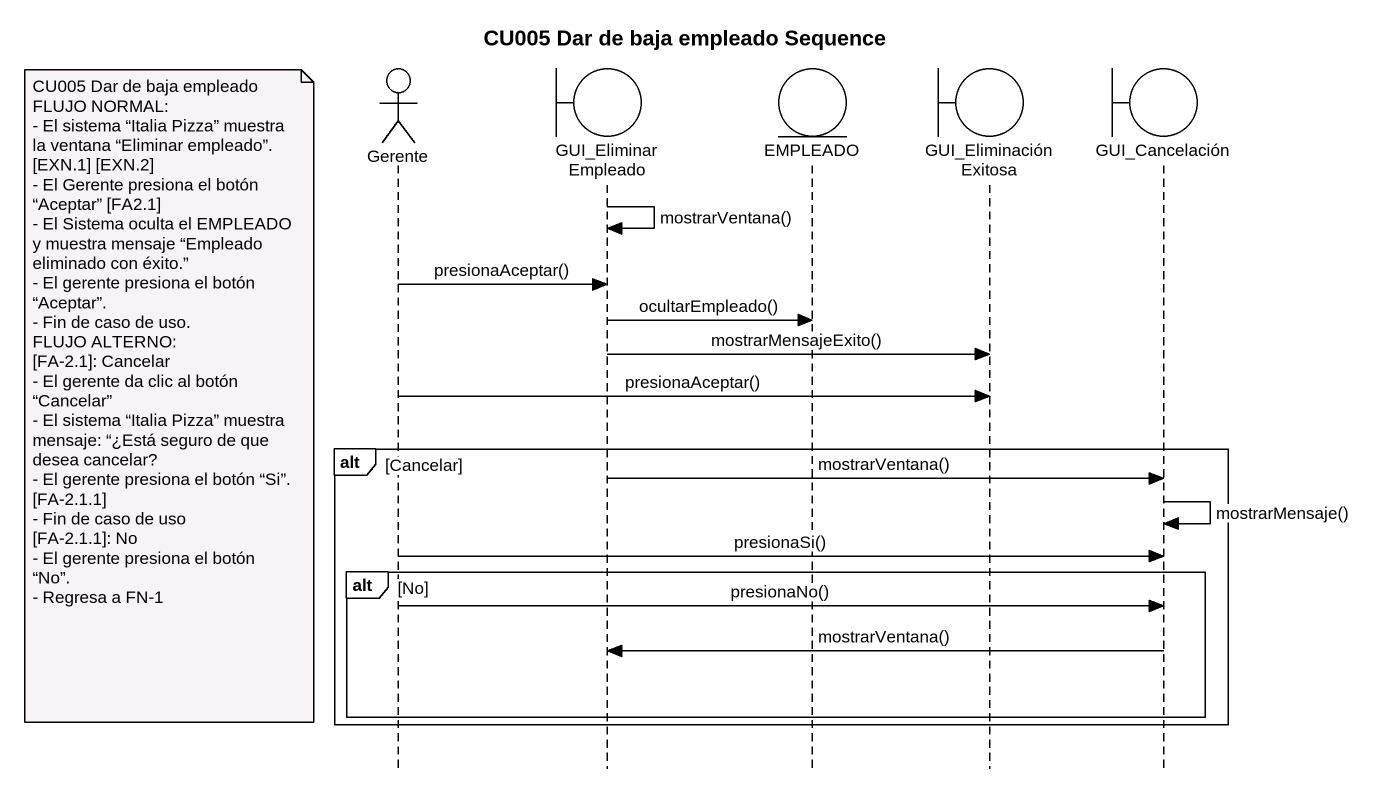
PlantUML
@startuml
title CU005 Dar de baja empleado Sequence
hide footbox
actor Gerente
boundary GUI_EliminarEmpleado
entity EMPLEADO
boundary GUI_EliminaciónExitosa
boundary GUI_Cancelación

GUI_EliminarEmpleado -> GUI_EliminarEmpleado : mostrarVentana()
Gerente -> GUI_EliminarEmpleado : presionaAceptar()
GUI_EliminarEmpleado -> EMPLEADO : ocultarEmpleado()
GUI_EliminarEmpleado -> GUI_EliminaciónExitosa : mostrarMensajeExito()
note left of Gerente
  CU005 Dar de baja empleado
  FLUJO NORMAL:
  - El sistema “Italia Pizza” muestra la ventana “Eliminar empleado”. [EXN.1] [EXN.2]
  - El Gerente presiona el botón “Aceptar” [FA2.1]
  - El Sistema oculta el EMPLEADO y muestra mensaje “Empleado eliminado con éxito.”
  - El gerente presiona el botón “Aceptar”.
  - Fin de caso de uso.
  FLUJO ALTERNO:
  [FA-2.1]: Cancelar
  - El gerente da clic al botón “Cancelar”
  - El sistema “Italia Pizza” muestra mensaje: “¿Está seguro de que desea cancelar?
  - El gerente presiona el botón “Si”. [FA-2.1.1]
  - Fin de caso de uso
  [FA-2.1.1]: No
  - El gerente presiona el botón “No”.
  - Regresa a FN-1
end note
Gerente -> GUI_EliminaciónExitosa : presionaAceptar()
alt Cancelar
  GUI_EliminarEmpleado -> GUI_Cancelación : mostrarVentana()
  GUI_Cancelación -> GUI_Cancelación : mostrarMensaje()
  Gerente -> GUI_Cancelación : presionaSi()
  alt No
    Gerente -> GUI_Cancelación : presionaNo()
    GUI_Cancelación -> GUI_EliminarEmpleado : mostrarVentana()
  end
end
@enduml
